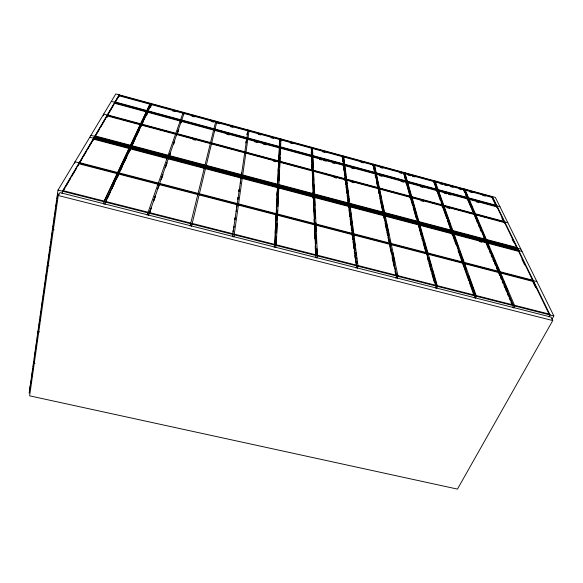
<?xml version="1.0" encoding="UTF-8"?>
<svg xmlns="http://www.w3.org/2000/svg" width="583" height="583" viewBox="0 0 583 583"><rect width="100%" height="100%" fill="white"/><g stroke="black" fill="none" stroke-linecap="round" stroke-linejoin="round"><path stroke-width="0.87" d="M276.087 245.392L276.48 236.516M276.641 232.967L277.078 223.202M277.238 219.645L277.435 215.207L314.529 224.827L315.833 255.478M277.457 214.602L277.654 210.171M277.814 206.63L278.251 196.872M278.368 194.219L278.645 188.01L313.355 197.171L314.507 224.207M278.667 187.478L278.725 186.166L313.275 195.298M278.966 180.723L279.439 170.163M279.556 167.525L279.789 162.249L312.24 170.965L313.231 194.234M280.015 157.264L279.811 161.79L286.821 163.67M280.131 154.553L280.416 148.22L311.628 156.681L312.182 169.631M280.452 147.361L280.605 144.023M280.714 141.523L280.787 139.854L311.271 148.162L311.555 154.961M280.955 138.936L276.255 245.472L275.562 247.644M274.557 244.758L274.731 241.202M275.11 233.215L275.329 228.769M275.708 220.782L275.927 216.337M276.335 207.752L276.502 204.203M276.932 195.334L277.1 191.792M277.493 183.587L277.661 180.067M278.084 171.271L278.251 167.751M278.659 159.29L278.834 155.676M279.264 146.741L279.425 143.403M274.753 244.153L276.145 214.872L238.542 205.129L238.374 205.712M276.218 213.385L277.442 187.69L242.288 178.413M277.464 187.165L277.53 185.846L242.543 176.598L242.39 177.152M277.574 184.804L278.667 161.95L245.829 153.132L245.683 153.657M278.689 161.484L279.33 147.929L247.76 139.366L247.622 139.884M279.41 146.238L279.731 139.563L248.912 131.168L248.773 131.671M279.898 138.645L274.87 245.122L274.185 247.294M249.109 130.249L233.841 237.07M29.15 393.131L58.008 190.08L115.82 93.899L495.353 197.404L553.85 315.928L552.021 319.178M31.161 380.743L29.551 390.304M31.409 378.994L32.903 368.5M33.151 366.751L33.778 362.378M34.295 358.698L34.681 356.016M34.936 354.231L35.315 351.542M35.57 349.756L35.825 347.964M36.08 346.178L36.459 343.496M36.714 341.704L36.969 339.918M37.225 338.125L37.611 335.444M37.866 333.651L38.114 331.865L37.749 332.638M38.391 329.927L38.77 327.267M39.025 325.489L39.906 319.265M40.161 317.487L40.54 314.827M40.795 313.049L41.05 311.271M41.298 309.493L41.677 306.826M41.932 305.047L42.69 299.72L42.319 300.464M43.098 296.842L43.987 290.633M44.235 288.862L44.614 286.202M44.869 284.424L45.124 282.653M45.372 280.882L45.751 278.222M46.006 276.444L46.888 270.235M47.143 268.464L47.522 265.804L47.143 266.518M48.061 261.971L47.31 265.352L49.001 265.761M48.316 260.2L49.205 253.977M49.453 252.199L49.832 249.531M50.087 247.753L50.466 245.086M50.721 243.308L50.976 241.53M51.224 239.751L51.61 237.084M51.858 235.306L52.237 232.639M53.046 226.976L53.301 225.206M53.549 223.435L53.928 220.782M54.175 219.011L54.554 216.359M54.809 214.588L55.057 212.817M55.312 211.046L55.691 208.393M55.939 206.622L56.318 203.97M56.573 202.199L56.821 200.435M57.076 198.665L57.455 196.012M58.249 195.502L29.624 395.828L457.451 489.101L552.75 320.555L551.059 317.079L59.962 192.609L58.249 195.502L552.75 320.555M233.841 227.866L234.096 226.066M235.007 219.769L235.262 217.969M236.166 211.673L236.428 209.873M237.937 199.371L238.192 197.571M239.103 191.26L239.358 189.46M240.262 183.157L240.524 181.349M241.449 174.907L241.705 173.107M247.236 134.651L247.469 133.019M248.037 129.958L232.435 236.713M62.133 193.563L62.476 191.217L119.172 94.818L118.896 96.399M232.916 232.027L233.164 230.263M234.694 219.711L234.942 217.947M237.631 199.357L237.886 197.571M238.79 191.319L239.052 189.533M241.158 174.936L241.413 173.144M245.778 142.959L246.026 141.21M246.981 134.629L247.214 132.982M74.792 163.262L75.018 161.775L79.157 162.854M78.8 164.377L78.902 163.757L117.256 173.698L117.139 174.31M93.193 140.263L93.477 138.506L129.222 147.944M94.264 138.018L94.359 137.435L129.914 146.829L129.805 147.412M103.395 115.784L103.672 114.115L107.257 115.077L106.835 117.584M106.711 117.788L107.134 115.288L140.401 124.223M107.097 116.534L107.381 114.873L140.605 123.8M118.538 97.565L118.961 95.182L150.093 103.672M103.453 204.028L103.861 201.725L150.276 103.3M104.918 204.4L105.326 202.097L151.376 103.599L150.91 105.953M118.32 176.066L118.728 173.428L157.935 183.594M128.996 149.117L129.105 148.534L93.382 139.104L79.222 163.211M129.994 150.88L130.599 148.031L129.339 147.696M130.388 149.525L130.716 147.791L167.212 157.432M131.066 147.739L131.175 147.164L167.525 156.776L167.401 157.344M141.363 125.979L141.684 124.332L140.503 124.011M141.465 125.76L141.786 124.113L175.789 133.252M146.267 112.417L146.369 111.885L114.45 103.235L107.279 115.441M146.982 114.844L147.616 111.652L180.307 120.513M147.324 113.656L147.637 112.053M149.889 104.729L149.991 104.204L118.866 95.721L114.902 102.47M147.084 215.083L183.23 112.286M148.527 215.455L184.323 112.585M157.672 184.804L157.804 184.206L118.619 174.047L105.516 202.097M166.782 159.086L166.913 158.518L130.373 148.869L118.881 173.486M176.562 135.103L176.678 134.556L210.31 143.593M181.08 122.401L181.43 120.819L213.75 129.579M181.043 122.787L181.568 120.419M183.951 114.013L184.068 113.496L215.593 122.08M216.898 121.468L191.501 226.342M215.812 121.169L190.073 225.978M204.086 168.932L204.225 168.363L168.159 158.846M204.524 167.153L204.662 166.585L168.771 157.104M197.644 195.159L197.79 194.569L159.144 184.556M216.548 122.889L216.672 122.379L247.841 130.876M211.33 144.438L211.461 143.899L244.692 152.826M214.595 130.935L214.726 130.417L246.667 139.067M240.801 178.93L241.296 177.006L205.726 167.605M236.428 207.694L237.398 204.196L199.262 194.307M279.184 148.432L279.33 147.929M278.506 162.468L278.667 161.95M277.362 186.392L277.53 185.846M277.275 188.243L277.442 187.69M278.477 188.557L278.645 188.01M275.963 215.448L276.145 214.872M312.153 148.935L312.313 148.446L342.461 156.659L343.453 164.45M311.468 157.184L311.628 156.681M312.918 196.362L313.457 194.744L278.9 185.605M313.333 196.639L313.151 197.178L313.093 195.837M312.984 197.972L313.53 196.354L314.718 196.668M312.998 198.242L313.537 196.624L278.812 187.449M314.339 225.388L314.529 224.827M342.075 157.199L342.578 155.741L356.694 265.892L355.885 267.991M342.294 157.148L342.461 156.659M343.168 165.871L343.686 164.384M343.227 166.315L343.744 164.829L312.867 156.455M149.561 212.11L151.041 207.898M153.402 201.157L155.173 196.107M157.534 189.366L158.714 185.999M160.981 179.549L162.744 174.514M165.098 167.802L166.862 162.774M169.289 155.85L170.156 153.365M173.362 144.234L174.23 141.742M177.312 132.96L178.507 129.55M149.693 212.722L151.172 208.474M153.846 200.836L155.333 196.588M158.7 186.961L158.496 187.537L159.276 183.936L197.943 193.964M161.513 178.923L162.963 174.762M165.587 167.263L167.044 163.102M169.485 156.12L170.644 152.804M173.545 144.504L174.711 141.188M177.633 132.829L178.806 129.462M315.33 257.715L316.081 255.58L311.409 147.244M316.686 258.065L317.444 255.93L312.459 147.528M345.005 180.402L345.544 178.872L313.501 170.265M345.034 180.643L345.573 179.112L346.674 179.411M348.386 205.158L348.576 204.626L314.456 195.611M348.554 206.52L348.751 205.988M348.401 207.315L348.984 205.719L350.157 206.025M348.437 207.592L349.02 205.988L314.725 196.937M349.552 205.471L349.742 204.939L383.439 213.844L383.235 214.369M372.865 165.587L373.404 164.144L396.731 276.05L395.864 278.12M372.96 166.024L373.492 164.574L343.664 156.441M352.321 234.016L352.117 234.57L351.892 232.799M351.95 235.43L352.577 233.754L353.83 234.082M352.198 235.197L352.402 234.636L315.804 225.155L316.088 231.466M346.521 180.169L378.214 188.681L378.943 193.643M357.226 268.333L358.042 266.234L343.613 156.018M383.519 215.754L383.731 215.229M383.432 216.825L384.059 215.244L350.194 206.302M384.386 214.675L384.598 214.15L417.88 222.946L418.273 224.346M374.33 165.346L403.822 173.384L405.688 181.116M405.987 183.317L406.562 181.86L376.378 173.676M410.089 197.877L410.694 196.384L379.395 187.974M410.162 198.125L410.767 196.631L411.838 196.923M410.425 197.885L410.629 197.389L379.3 188.972L381.289 198.431M433.46 182.093L434.051 180.686L475.123 295.945L474.139 297.957M433.81 182.078L434.007 181.612L404.835 173.661L406.912 180.912M417.661 223.464L417.88 222.946M418.798 223.763L419.017 223.245L451.891 231.932M385.37 217.831L385.006 216.089L418.434 224.914L421.371 236.603M419.359 225.738L419.578 225.213L452.605 233.936L462.508 261.818M397.183 278.455L398.058 276.386L374.424 164.421M436.842 191.676L437.454 190.24L407.597 182.144M438.066 191.486L438.27 191.005L467.785 199.007L474.132 213.99M442.278 205.981L442.49 205.493M442.162 206.71L442.796 205.238L443.86 205.522M442.249 206.965L442.891 205.493L411.911 197.171M426.413 254.421L426.647 253.882L391.011 244.641M427.63 254.742L427.871 254.195L463.04 263.312L474.278 294.918M451.439 232.945L452.124 231.407L419.243 222.713M467.165 199.466L467.799 198.052M467.362 199.94L468.003 198.519L438.474 190.517M452.168 233.87L452.401 233.36M452.044 234.665L452.736 233.12L453.865 233.419M452.146 234.949L452.838 233.411L419.804 224.688M435.275 288.111L436.208 286.071L403.888 172.459M436.58 288.439L437.512 286.406L404.901 172.736M33.552 362.174L33.916 361.387M34.157 361.547L33.406 363.173L34.973 363.522M443.736 206.28L474.343 214.5L475.837 219.048M150.757 106.733L150.582 107.112L151.201 103.971L183.091 112.665M130.607 148.381L131.175 147.164M131.627 146.195L141.48 125.105L175.512 134.243M141.676 124.675L147.506 112.191L180.191 121.053M147.871 111.411L151.099 104.51L182.975 113.197M107.644 197.929L110.267 192.31M111.761 189.103L114.385 183.485M116.257 179.477L118.502 174.66M120.295 170.812L122.598 165.885M124.514 161.775L126.817 156.842M128.734 152.739L130.264 149.452M132.654 144.336L135.307 138.652M136.823 135.402L139.475 129.718M141.567 125.228L143.389 121.322M145.575 116.636L147.397 112.73M149.561 108.103L150.99 105.027M466.976 195.006L464.855 190.014L492.424 197.528L492.205 197.994L495.557 204.895M462.559 263.195L462.815 262.663M462.428 264.041L463.186 262.437L464.389 262.751M462.793 263.851L463.04 263.312M104.051 201.725L117.256 173.698M117.518 173.136L129.105 148.534M129.339 148.046L129.914 146.829M130.366 145.867L140.299 124.784L107.039 115.857L94.92 136.488M140.86 123.581L146.369 111.885M146.741 111.098L149.991 104.204M496.767 207.388L496.986 206.921L468.798 199.277M485.253 241.318L485.493 240.815L453.02 232.231M38.267 330.816L37.895 331.589L39.498 331.96M485.865 242.768L486.105 242.258M486.105 243.351L486.353 242.841L453.734 234.235L458.267 246.908M504.39 223.107L504.623 222.633L475.393 214.777M475.422 298.285L476.413 296.273L435.049 180.956M466.385 269.608L464.25 263.625L498.961 272.618L498.698 273.15L499.74 275.613M42.479 299.363L42.85 298.62M486.608 241.107L517.587 249.298L517.332 249.801L514.753 249.116M512.457 307.671L513.499 305.689L463.886 188.819M513.725 307.992L514.774 306.009L464.87 189.089M500.148 272.931L533.241 281.502L532.964 282.026L535.719 287.711M52.237 230.649L52.616 229.972M52.791 228.74L52.412 229.418L54.153 229.848M548.997 316.926L550.09 314.973L492.424 196.602M62.753 191.246L78.902 163.757M93.659 138.623L94.359 137.435M63.102 191.137L64.895 188.076M65.799 186.545L70.732 178.136M71.629 176.605L76.562 168.196M77.459 166.672L78.355 165.142M79.58 163.043L82.32 158.372M83.238 156.82L86.437 151.369M87.348 149.809L93.287 139.694M95.269 136.305L99.759 128.654M100.655 127.123L105.596 118.706M107.185 115.995L113.911 104.539M115.252 102.258L118.772 96.253M57.834 193.352L57.447 193.993L58.934 194.372M62.847 190.583L104.168 201.077M105.632 201.448L147.805 212.154M149.248 212.518L190.794 223.07M192.215 223.435L233.156 233.827M234.555 234.184L274.899 244.43M276.284 244.78L316.044 254.873M317.407 255.223L356.607 265.17M357.947 265.513L396.586 275.329M397.905 275.664L435.997 285.335M437.301 285.663L474.861 295.202M476.143 295.53L513.178 304.931M514.446 305.252L549.718 314.208M58.008 190.08L553.85 315.928M79.317 162.577L117.635 172.517M118.99 172.867L158.139 183.018M159.48 183.368L198.082 193.381M199.408 193.724L237.485 203.605M238.79 203.941L276.357 213.684M277.639 214.019L314.703 223.632M315.971 223.959L352.533 233.44M353.786 233.768L389.867 243.126M391.106 243.446L426.712 252.679M427.929 253L463.07 262.117M464.272 262.423L498.953 271.423M500.141 271.729L533.197 280.306M117.504 172.794L118.859 173.151M158.037 183.302L159.378 183.652M198.009 193.673L199.335 194.015M237.441 203.897L238.746 204.239M276.342 213.983L277.632 214.318M314.718 223.938L315.986 224.266M389.932 243.446L391.171 243.767M426.8 253.007L428.024 253.321M499.092 271.751L500.28 272.057M533.365 280.642L536.885 281.553M78.997 163.123L117.372 173.078M238.709 204.531L276.327 214.289M277.617 214.624L314.725 224.244M316.001 224.572L352.613 234.067M353.874 234.395L389.998 243.76M391.237 244.08L426.894 253.328M428.111 253.641L463.303 262.765M464.505 263.079L499.23 272.079M500.425 272.392L533.525 280.97M199.116 194.911L237.237 204.793M95.014 135.89L130.475 145.276M131.736 145.604L168.006 155.202M169.245 155.53L205.048 165.004M206.28 165.332L241.632 174.689M242.841 175.009L277.748 184.243M278.944 184.556L313.414 193.68M314.594 193.993L348.634 203.001M349.8 203.307L383.425 212.205M384.576 212.511L417.785 221.3M418.922 221.598L451.723 230.278M452.845 230.576L485.253 239.147M486.36 239.445L517.281 247.622M90.904 135.351L520.859 249.079M94.461 136.837L130.024 146.238M131.284 146.573L167.656 156.193M168.902 156.521L204.801 166.017M206.032 166.337L241.479 175.709M242.696 176.037L277.697 185.292M314.645 195.057L348.772 204.079M349.946 204.393L383.65 213.305M384.809 213.611L418.098 222.415M453.253 231.706L485.741 240.298M486.856 240.597L517.842 248.788M205.894 166.913L241.326 176.277M93.761 138.025L129.448 147.455M168.465 157.76L204.495 167.277M242.513 177.327L277.632 186.604M278.842 186.924L313.516 196.085M314.703 196.398L348.947 205.442M350.121 205.755L383.942 214.69M385.101 214.996L418.499 223.821M419.643 224.12L452.634 232.836M453.763 233.134L486.353 241.741M487.468 242.04L518.557 250.253M89.767 137.245L93.615 138.266M167.124 157.68L168.378 158.015M204.429 167.532L205.668 167.86M241.26 177.261L242.477 177.582M277.625 186.866L278.827 187.187M384 214.967L385.159 215.273M418.579 224.098L419.724 224.404M486.477 242.032L487.592 242.331M518.702 250.544L522.011 251.419M130.49 148.279L167.037 157.927M168.29 158.263L204.371 167.787M205.602 168.115L241.224 177.523M242.441 177.844L277.61 187.128M385.217 215.55L418.66 224.382M453.968 233.71L486.601 242.324M487.716 242.623L518.848 250.843M205.464 168.691L241.063 178.092M349.997 206.848L383.847 215.783L389.641 243.687M487.468 243.14L518.586 251.353L532.92 280.838M479.241 241.537L481.82 242.215M176.955 133.565L210.55 142.595M211.702 142.908L244.904 151.828M246.041 152.134L278.849 160.952M279.971 161.251L312.393 169.966M346.637 179.17L378.309 187.682M411.766 196.675L442.708 204.99M443.772 205.274L474.358 213.495M475.407 213.772L504.608 221.62M175.716 133.471L176.882 133.784M210.499 142.82L211.651 143.126M244.875 152.054L246.011 152.36M278.834 161.185L279.964 161.484M312.401 170.2L313.516 170.498M378.36 187.923L379.446 188.214M474.467 213.75L475.517 214.027M504.74 221.883L507.851 222.721M141.589 124.543L175.636 133.689M176.802 134.003L210.448 143.039M211.6 143.352L244.838 152.28M245.975 152.586L278.827 161.411M279.949 161.717L312.408 170.433M313.523 170.732L345.602 179.353M346.703 179.651L378.411 188.171M379.497 188.462L410.833 196.879M443.955 205.777L474.577 214.005M475.626 214.282L504.863 222.138M112.526 116.848L117.773 118.254M121.264 119.194L128.26 121.075M130.009 121.541L132.632 122.248M134.374 122.714L136.998 123.421M145.16 125.615L152.134 127.488M153.876 127.954L156.492 128.661M158.233 129.127L160.85 129.827M162.591 130.3L169.566 132.173M181.998 135.511L187.165 136.896M190.612 137.821L197.499 139.672M201.805 140.831L206.112 141.99M212.445 143.688L215.061 144.395M216.81 144.861L223.799 146.741M225.541 147.208L232.53 149.088M236.02 150.02L239.518 150.961M246.755 152.906L250.209 153.832M253.663 154.765L260.565 156.616M262.292 157.082L271.78 159.633M288.57 164.136L295.574 166.024M299.079 166.964L304.333 168.378M314.193 171.023L319.389 172.422M325.445 174.047L332.376 175.906M334.103 176.372L341.033 178.23M349.093 180.402L356.133 182.29M357.889 182.763L364.922 184.651M366.678 185.124L373.718 187.012M381.807 189.184L388.759 191.056M390.501 191.523L401.796 194.554M403.538 195.021L407.881 196.194M416.714 198.563L411.562 197.178L410.826 194.613M421.013 199.721L427.886 201.565M429.605 202.024L437.337 204.101M444.428 206.01L447.044 206.71M448.793 207.184L455.782 209.057M457.531 209.53L464.52 211.41M466.269 211.877L470.634 213.05M476.894 214.733L482.046 216.118M483.766 216.577L486.339 217.27M488.058 217.729L494.931 219.572M496.643 220.039L500.935 221.19M411.7 197.673L442.672 205.988L451.49 230.802M192.937 139.497L195.524 140.19M273.325 161.076L275.919 161.775M333.979 177.363L336.573 178.055M351.476 182.056L354.049 182.749M420.962 200.712L423.542 201.405M447.015 207.708L449.639 208.415M114.997 101.916L146.85 110.559M147.98 110.865L180.592 119.712M181.714 120.018L213.954 128.763M215.054 129.062L246.93 137.712M248.023 138.003L279.527 146.552M280.605 146.843L311.759 155.297M312.831 155.588L343.627 163.947M344.684 164.231L375.139 172.495M376.188 172.779L406.307 180.949M407.335 181.226L437.126 189.307M438.146 189.584L467.602 197.579M468.615 197.848L496.745 205.486M111.331 101.369L499.981 206.776M150.443 112.104L153.023 112.803M171.898 117.926L174.47 118.619M191.173 123.151L193.789 123.858M199.882 125.513L202.498 126.219M219.23 130.76L221.817 131.459M294.291 151.121L296.885 151.82M337.462 162.825L340.035 163.524M356.687 168.035L359.296 168.749M378.578 173.974L375.999 173.275L374.519 166.228M397.504 179.112L400.084 179.812M425.532 186.706L428.155 187.42M444.865 191.953L447.467 192.66M453.53 194.299L456.125 195.006M472.791 199.524L475.429 200.239M114.545 102.681L146.479 111.338M214.857 129.885L246.806 138.543M247.899 138.841L279.49 147.404M280.569 147.703L311.796 156.164M375.328 173.391L344.801 165.113L344.742 164.676M469.016 198.796L497.212 206.44M181.313 121.359L213.618 130.111M312.699 156.973L343.569 165.339L345.362 179.396M344.626 165.623L375.146 173.894L378.112 188.192M376.188 174.179L406.366 182.355L410.49 196.894M226.678 134.207L229.265 134.906M254.633 141.786L257.263 142.492M263.399 144.161L266.03 144.868M319.397 159.327L321.969 160.026M323.682 160.493L326.254 161.185M332.252 162.81L334.824 163.51M351.425 168.006L354.041 168.72M379.453 175.6L382.04 176.306M401.002 181.444L403.589 182.144M420.372 186.691L423.003 187.405M444.144 193.133L446.746 193.833M448.48 194.307L451.082 195.014M476.267 201.835L478.832 202.527M184.184 112.964L215.717 121.563M216.803 121.854L247.979 130.359M249.05 130.65L279.884 139.053M280.94 139.344L311.431 147.652M312.473 147.944L342.629 156.164M374.512 164.851L404.012 172.896M405.025 173.173L434.204 181.131M435.21 181.4L464.075 189.271M465.066 189.541L492.642 197.061M343.496 156.944L373.309 165.069L374.956 172.991M435.005 181.881L463.864 189.745L467.384 198.06M172.524 110.894L175.111 111.601M191.829 116.155L194.46 116.87M211.09 121.402L213.713 122.117M217.408 123.122L220.01 123.829M230.394 126.664L232.989 127.371M258.189 134.236L260.754 134.935M271.022 137.734L273.595 138.433M290.217 142.959L292.826 143.673M322.486 151.755L325.074 152.454M360.855 162.205L363.486 162.919M380.225 167.481L382.827 168.188M399.297 172.677L401.898 173.384M408.078 175.068L410.651 175.774M412.363 176.241L414.936 176.941M440.056 183.783L442.679 184.498M444.421 184.971L447.044 185.686M450.542 186.64L453.166 187.354M459.287 189.023L461.911 189.737M469.811 191.887L472.398 192.594M482.731 195.407L485.318 196.114M492.424 197.528L496.148 205.194M496.986 206.921L504.375 222.116M504.623 222.633L517.019 248.132M517.587 249.298L518.302 250.763M533.241 281.502L549.412 314.762M501.81 217.794L503.748 221.795M512.129 239.059L513.674 242.251M521.909 259.231L524.693 264.966M467.69 196.668L468.397 198.337M469.504 200.946L470.568 203.445M471.283 205.107L472.339 207.606M474.117 211.775L475.181 214.267M476.435 217.219L478.162 221.278M478.854 222.903L479.889 225.337M480.581 226.962L481.624 229.403M482.309 231.021L483.351 233.462M484.043 235.087L485.078 237.521M488.175 244.802L489.239 247.301M491.01 251.462L492.074 253.955M492.781 255.624L493.845 258.116M494.552 259.785L495.616 262.277M496.33 263.946L497.386 266.446M498.101 268.107L499.165 270.607M501.555 276.218L502.604 278.681M503.304 280.328L504.353 282.799M505.053 284.438L506.102 286.909M506.802 288.549L507.851 291.019M474.343 214.5L485.005 239.664M486.353 242.841L498.334 271.131M498.961 272.618L512.887 305.492M463.66 190.211L464.709 192.711M465.416 194.372L466.466 196.872M467.923 200.312L471.093 207.81M471.793 209.479L472.849 211.972M476.522 220.673L477.557 223.107M478.242 224.732L479.27 227.173M479.955 228.798L480.99 231.232M483.737 237.733L484.422 239.358M486.462 244.182L488.569 249.174M489.275 250.843L490.325 253.343M491.032 255.004L492.088 257.504M492.788 259.165L493.845 261.665M494.552 263.334L495.601 265.826M496.308 267.495L497.365 269.987M500.433 277.26L501.475 279.731M502.174 281.37L503.216 283.841M503.909 285.488L504.951 287.951M505.643 289.598L506.685 292.061M507.385 293.708L508.427 296.179M509.119 297.818L510.161 300.289M510.861 301.936L511.903 304.399M435.297 182.705L436.762 186.8M438.27 191.005L443.554 205.777M444.042 207.133L444.96 209.698M445.572 211.41L450.163 224.251M451.388 227.676L452.306 230.241M459.783 251.135L461.291 255.361M461.896 257.052L464.017 262.969M468.528 275.591L469.446 278.149M470.058 279.862L475.254 294.386M434.007 181.612L436.915 189.796M442.198 204.669L437.243 190.728L407.4 182.639L410.337 192.9M434.102 182.902L436.135 188.637M437.046 191.209L440.245 200.239M441.112 202.695L441.987 205.158M442.759 207.337L446.709 218.472M447.314 220.185L450.652 229.6M452.67 235.292L455.964 244.59M458.063 250.515L462.261 262.35M463.091 264.704L468.849 280.94M469.453 282.653L474.001 295.479M411.955 198.548L416.699 215.142M417.202 216.891L418.696 222.13M419.578 225.213L422.529 235.517M423.018 237.237L423.754 239.817M424.249 241.53L427.193 251.834M428.862 257.664L431.34 266.322M432.331 269.791L433.074 272.385M433.57 274.119L434.809 278.448M435.304 280.183L436.543 284.511M403.822 173.384L405.877 180.635M410.629 197.389L417.559 221.824M418.434 224.914L426.224 252.381M426.647 253.882L435.486 285.043M406.176 182.843L410.286 197.389M410.672 198.759L412.647 205.748M413.143 207.497L416.109 217.976M421.859 238.316L422.588 240.896M423.076 242.615L425.503 251.2M427.638 258.757L428.374 261.352M428.862 263.086L431.311 271.751M431.799 273.485L434.248 282.15M376.363 175.017L378.316 184.279M378.666 185.962L379.023 187.646M382.193 202.731L384.182 212.183M384.598 214.15L384.889 215.535M386.289 222.196L388.861 234.41M390.326 241.391L390.69 243.14M392.672 252.548L394.706 262.204M397.285 274.491L397.657 276.247M378.214 188.681L383.213 212.744M396.156 275.038L389.772 244.321L353.655 234.964L353.888 236.742M373.492 167.314L374.41 171.723M375.131 175.228L375.481 176.911M376.356 181.124L377.223 185.328M379.868 198.103L382.455 210.587M383.818 217.182L384.175 218.931M385.079 223.289L386.529 230.278M386.886 232.019L387.615 235.51M387.972 237.259L388.876 241.624M389.728 245.749L391.186 252.782M392.097 257.169L394.093 266.832M395.004 271.219L395.908 275.613M343.722 158.671L344.057 161.272M344.283 163.007L344.509 164.734M344.852 167.379L345.194 170.017M345.428 171.774L345.77 174.412M345.996 176.175L346.455 179.688M346.63 181.043L346.972 183.681M347.206 185.43L347.548 188.061M347.774 189.818L348.117 192.448M348.35 194.205L348.692 196.835M348.918 198.592L349.261 201.222M349.742 204.939L349.924 206.302M350.106 207.73L350.456 210.39M350.689 212.168L351.032 214.828M351.265 216.599L351.615 219.259M351.841 221.037L352.19 223.697M352.424 225.468L352.766 228.128M352.999 229.906L353.342 232.566M354.121 238.52L355.047 245.64M355.397 248.314L355.63 250.092M355.973 252.76L356.322 255.434M356.556 257.212L356.789 258.99M357.131 261.658L357.364 263.443M348.437 203.54L345.42 179.877L313.348 171.264L313.756 180.213M352.212 233.127L348.816 206.535L314.543 197.491L314.915 205.602M352.402 234.636L356.373 265.768M342.622 159.749L342.84 161.476M343.73 168.472L344.065 171.111M344.283 172.867L344.619 175.505M344.844 177.268L345.18 179.907M345.464 182.136L345.799 184.775M346.018 186.524L346.353 189.162M346.688 191.792L346.907 193.549M347.133 195.298L347.577 198.81M347.803 200.567L348.131 203.197M348.962 209.734L349.297 212.394M349.523 214.165L349.866 216.832M350.091 218.603L350.427 221.263M350.653 223.041L350.988 225.701M351.214 227.472L351.549 230.139M352.424 236.975L352.759 239.649M352.985 241.428L353.327 244.102M353.553 245.88L353.888 248.547M354.231 251.222L354.457 253M354.792 255.675L355.134 258.342M355.36 260.12L355.696 262.795M312.313 148.446L312.583 154.4M312.779 158.7L313.173 167.336M313.96 184.694L314.324 192.754M315.119 210.113L315.483 218.224M315.695 222.735L315.775 224.535M316.292 235.977L316.62 243.198M316.868 248.606L317.196 255.828M311.256 152.054L311.395 155.457M311.796 164.96L312.014 170.141M312.371 178.646L312.597 184.024M312.933 192.084L313.013 193.877M313.516 205.835L313.741 211.243M314.084 219.361L314.273 223.872M314.638 232.61L314.907 238.928M315.206 246.15L315.476 252.468"/></g></svg>
